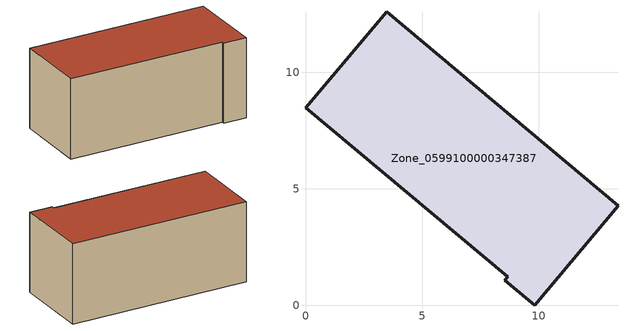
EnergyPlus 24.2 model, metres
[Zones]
Zone_0599100000347387
 floor ground (C_G): 8.54,1.07 8.68,1.23 0,8.48 3.49,12.6 13.4,4.28 9.82,0 z0.19
 wall outside (C_F): 8.68,1.23 8.54,1.07 9.82,0 13.4,4.28 3.49,12.6 0,8.48 8.68,1.23 z0.19:5.91
 roof outside (C_R): 3.49,12.6 0,8.48 8.68,1.23 8.54,1.07 9.82,0 13.4,4.28 z5.91
[BUILDING]
Pand.0599100000347387: North Axis=0; Terrain=City; Loads Convergence Tolerance Value=0.04; Temperature Convergence Tolerance Value=0.4; Solar Distribution=FullExterior; Maximum Number of Warmup Days=25; Minimum Number of Warmup Days=1
[Site:Location]
Rotterdam.The.Hague.AP_ZH_NLD Design_Conditions: Latitude=51.96; Longitude=4.45; Time Zone=1; Elevation=-4.5
[SITE:GROUNDTEMPERATURE:BUILDINGSURFACE]
18, 18, 18, 18, 18, 18, 18, 18, 18, 18, 18, 18
[MATERIAL] Thermal Absorptance=0.9; Solar Absorptance=0.7; Visible Absorptance=0.7
Name | Roughness | Thickness | Conductivity | Density | Specific Heat
G.TI.1992-2005 | MediumSmooth | 0.15 | 0.06 | 540 | 1210
F.TI.1992-2005 | Rough | 0.3 | 0.12 | 1920 | 840
R.TI.1992-2005 | MediumRough | 0.2 | 0.08 | 1500 | 1000
[CONSTRUCTION]
C_G: G.TI.1992-2005
C_F: F.TI.1992-2005
C_R: R.TI.1992-2005
[ZONE]
Zone_0599100000347387: Type=1; Multiplier=1; Ceiling Height=Autocalculate; Volume=Autocalculate; Floor Area=autocalculate; Part of Total Floor Area=Yes
[ZONEINFILTRATION:DESIGNFLOWRATE]
Infil_Zone_0599100000347387: Zone or ZoneList or Space or SpaceList=Zone_0599100000347387; Schedule=AlwaysOn; Design Flow Rate Calculation Method=Flow/Area; Flow Rate per Floor Area=0.0015; Constant Term Coefficient=1; Temperature Term Coefficient=0; Velocity Term Coefficient=0; Velocity Squared Term Coefficient=0
[HVACTEMPLATE:ZONE:IDEALLOADSAIRSYSTEM]
Zone_0599100000347387: Maximum Heating Supply Air Temperature=50; Minimum Cooling Supply Air Temperature=13; Maximum Heating Supply Air Humidity Ratio=0.0156; Minimum Cooling Supply Air Humidity Ratio=0.0077; Heating Limit=NoLimit; Cooling Limit=NoLimit; Dehumidification Control Type=ConstantSensibleHeatRatio; Cooling Sensible Heat Ratio=0.7; Dehumidification Setpoint=60; Humidification Control Type=None; Humidification Setpoint=30; Outdoor Air Method=None; Outdoor Air Flow Rate per Person=0.00944; Outdoor Air Flow Rate per Zone Floor Area=0; Outdoor Air Flow Rate per Zone=0; Demand Controlled Ventilation Type=None; Outdoor Air Economizer Type=NoEconomizer; Heat Recovery Type=None; Sensible Heat Recovery Effectiveness=0.7; Latent Heat Recovery Effectiveness=0.65
[ZONECONTROL:THERMOSTAT]
ThermostatControl_Zone_0599100000347387: Zone or ZoneList=Zone_0599100000347387; Control Type Schedule=DualSetpointControlType; Control 1=Thermostat_Zone_0599100000347387; Temperature Difference Between Cutout And Setpoint=0
[THERMOSTATSETPOINT:DUALSETPOINT]
Thermostat_Zone_0599100000347387: Heating Setpoint Temperature Schedule=HeatingSetpoint_Zone_0599100000347387; Cooling Setpoint Temperature Schedule=CoolingSetpoint_Zone_0599100000347387
[SCHEDULE:COMPACT]
HeatingSetpoint_Zone_0599100000347387: Through: 12/31, For: AllDays, Until: 24:00, 21
CoolingSetpoint_Zone_0599100000347387: Through: 12/31, For: AllDays, Until: 24:00, 24
DualSetpointControlType: Through: 12/31, For: AllDays, Until: 24:00, 4
AlwaysOn: Through: 12/31, For: AllDays, Until: 24:00, 1
